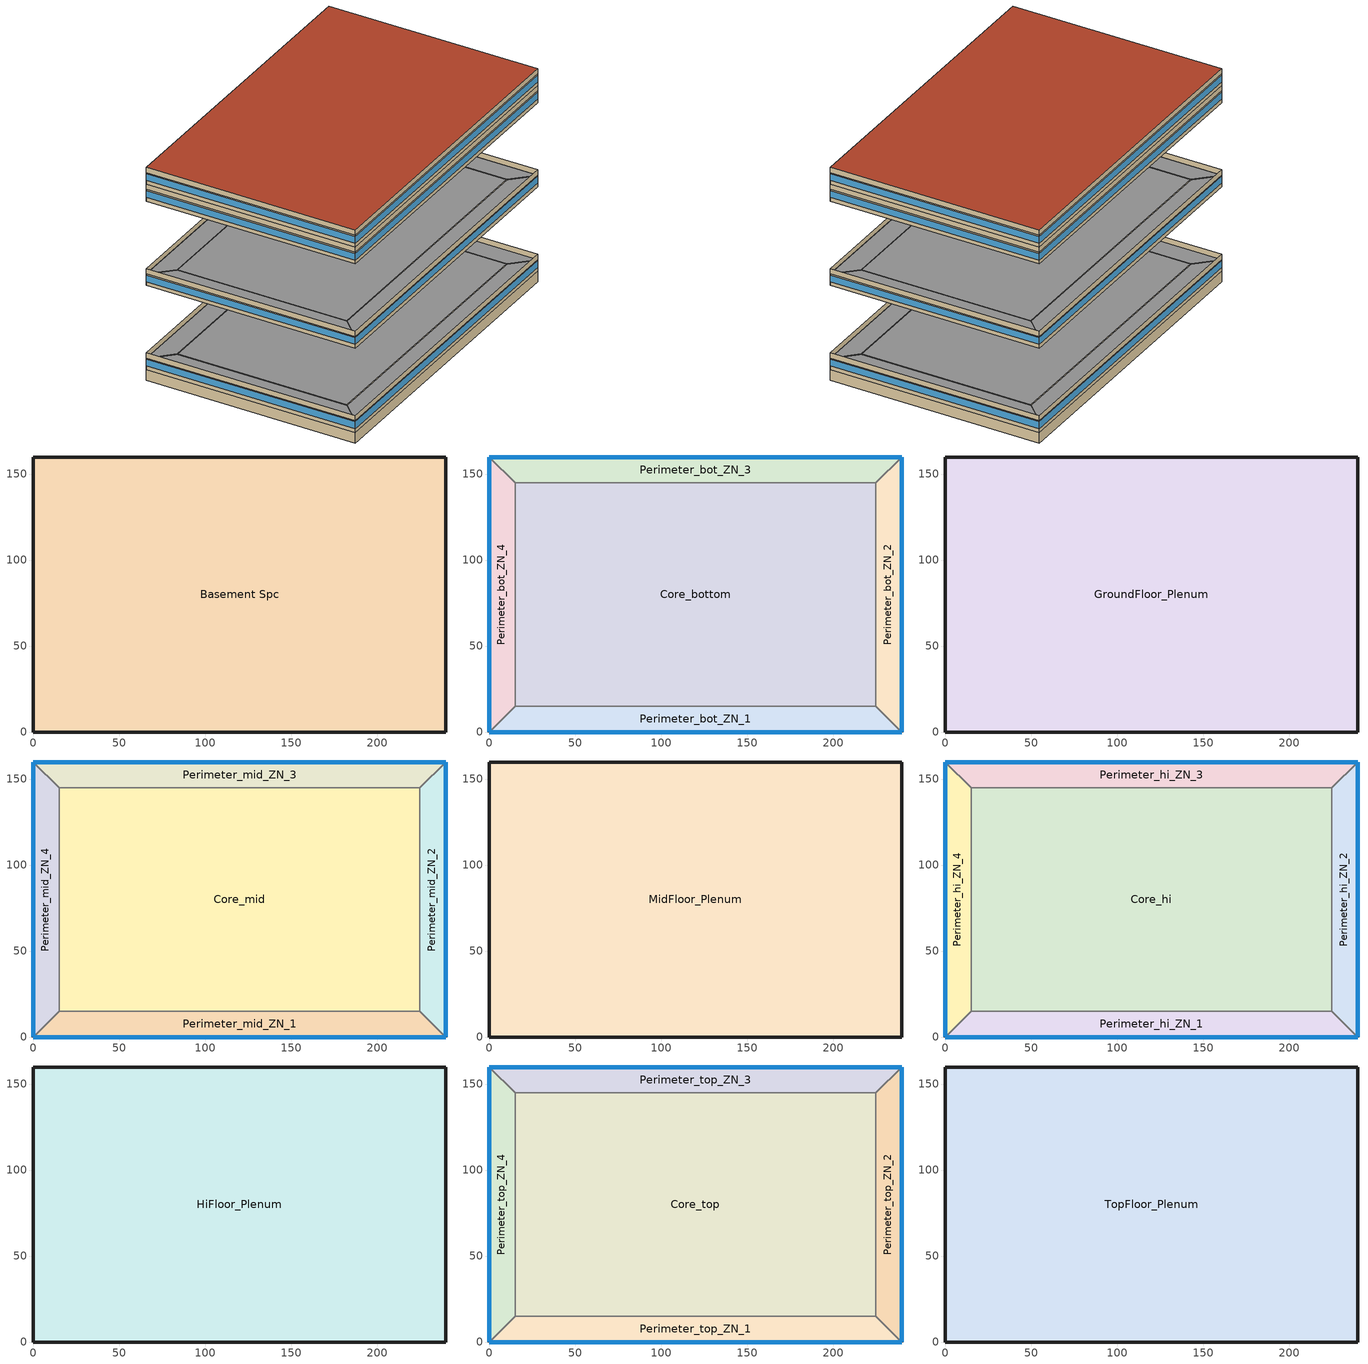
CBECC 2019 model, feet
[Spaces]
Basement Spc
 floor ground (Base_CZ12-SlabOnOrBelowGradeF073): 239.85,159.9 239.85,0 0,0 0,159.9 z-8
 wall ground (Base_CZ12-BelowGradeWallC114): 239.85,0 239.85,159.9 0,159.9 0,0 239.85,0 z-8:0
Core_bottom
 floor to Basement Spc (NACM_Interior Floor): 224.85,144.9 224.85,15 15,15 15,144.9 z0
 wall to Perimeter_bot_ZN_2 (NACM_Interior Wall): 224.85,15 224.85,144.9 z0:9
 wall to Perimeter_bot_ZN_3 (NACM_Interior Wall): 224.85,144.9 15,144.9 z0:9
 wall to Perimeter_bot_ZN_1 (NACM_Interior Wall): 15,15 224.85,15 z0:9
 wall to Perimeter_bot_ZN_4 (NACM_Interior Wall): 15,144.9 15,15 z0:9
Perimeter_bot_ZN_2
 floor to Basement Spc (NACM_Interior Floor): 239.85,159.9 239.85,0 224.85,15 224.85,144.9 z0
 wall outside (Base_CZ12-NonresMetalFrameWallU062): 239.85,0 239.85,159.9 z0:9
 wall to Perimeter_bot_ZN_1 (NACM_Interior Wall): 224.85,15 239.85,0 z0:9
 wall to Perimeter_bot_ZN_3 (NACM_Interior Wall): 239.85,159.9 224.85,144.9 z0:9
 window (Base_AllCZ_FixedWindowU36): 239.85,0.01 239.85,159.89 z3:8.2
Perimeter_bot_ZN_3
 floor to Basement Spc (NACM_Interior Floor): 239.85,159.9 224.85,144.9 15,144.9 0,159.9 z0
 wall outside (Base_CZ12-NonresMetalFrameWallU062): 239.85,159.9 0,159.9 z0:9
 wall to Perimeter_bot_ZN_4 (NACM_Interior Wall): 0,159.9 15,144.9 z0:9
 window (Base_AllCZ_FixedWindowU36): 239.85,159.9 0,159.9 z3:8.2
Perimeter_bot_ZN_1
 floor to Basement Spc (NACM_Interior Floor): 224.85,15 239.85,0 0,0 15,15 z0
 wall outside (Base_CZ12-NonresMetalFrameWallU062): 0,0 239.85,0 z0:9
 wall to Perimeter_bot_ZN_4 (NACM_Interior Wall): 15,15 0,0 z0:9
 window (Base_AllCZ_FixedWindowU36): 0,0 239.85,0 z3:8.2
Perimeter_bot_ZN_4
 floor to Basement Spc (NACM_Interior Floor): 0,159.9 15,144.9 15,15 0,0 z0
 wall outside (Base_CZ12-NonresMetalFrameWallU062): 0,159.9 0,0 z0:9
 window (Base_AllCZ_FixedWindowU36): 0,159.89 0,0.01 z3:8.2
GroundFloor_Plenum
 floor to Core_bottom (NACM_Drop Ceiling): 224.85,144.9 224.85,15 15,15 15,144.9 z9
 floor to Perimeter_bot_ZN_1 (NACM_Drop Ceiling): 224.85,15 239.85,0 0,0 15,15 z9
 floor to Perimeter_bot_ZN_2 (NACM_Drop Ceiling): 239.85,159.9 239.85,0 224.85,15 224.85,144.9 z9
 floor to Perimeter_bot_ZN_3 (NACM_Drop Ceiling): 239.85,159.9 224.85,144.9 15,144.9 0,159.9 z9
 floor to Perimeter_bot_ZN_4 (NACM_Drop Ceiling): 0,159.9 15,144.9 15,15 0,0 z9
 wall outside (Base_CZ12-NonresMetalFrameWallU062): 239.85,0 239.85,159.9 0,159.9 0,0 239.85,0 z9:13
Core_mid
 floor inside (NACM_Interior Floor): 224.85,144.9 224.85,15 15,15 15,144.9 z65
 wall to Perimeter_mid_ZN_2 (NACM_Interior Wall): 224.85,15 224.85,144.9 z65:74
 wall to Perimeter_mid_ZN_3 (NACM_Interior Wall): 224.85,144.9 15,144.9 z65:74
 wall to Perimeter_mid_ZN_1 (NACM_Interior Wall): 15,15 224.85,15 z65:74
 wall to Perimeter_mid_ZN_4 (NACM_Interior Wall): 15,144.9 15,15 z65:74
Perimeter_mid_ZN_2
 floor inside (NACM_Interior Floor): 239.85,159.9 239.85,0 224.85,15 224.85,144.9 z65
 wall outside (Base_CZ12-NonresMetalFrameWallU062): 239.85,0 239.85,159.9 z65:74
 wall to Perimeter_mid_ZN_1 (NACM_Interior Wall): 224.85,15 239.85,0 z65:74
 wall to Perimeter_mid_ZN_3 (NACM_Interior Wall): 239.85,159.9 224.85,144.9 z65:74
 window (Base_AllCZ_FixedWindowU36): 239.85,0.01 239.85,159.89 z68:73
Perimeter_mid_ZN_3
 floor inside (NACM_Interior Floor): 239.85,159.9 224.85,144.9 15,144.9 0,159.9 z65
 wall outside (Base_CZ12-NonresMetalFrameWallU062): 239.85,159.9 0,159.9 z65:74
 wall to Perimeter_mid_ZN_4 (NACM_Interior Wall): 0,159.9 15,144.9 z65:74
 window (Base_AllCZ_FixedWindowU36): 239.85,159.9 0,159.9 z68:73
Perimeter_mid_ZN_1
 floor inside (NACM_Interior Floor): 224.85,15 239.85,0 0,0 15,15 z65
 wall outside (Base_CZ12-NonresMetalFrameWallU062): 0,0 239.85,0 z65:74
 wall to Perimeter_mid_ZN_4 (NACM_Interior Wall): 15,15 0,0 z65:74
 window (Base_AllCZ_FixedWindowU36): 0,0 239.85,0 z68:73
Perimeter_mid_ZN_4
 floor inside (NACM_Interior Floor): 0,159.9 15,144.9 15,15 0,0 z65
 wall outside (Base_CZ12-NonresMetalFrameWallU062): 0,159.9 0,0 z65:74
 window (Base_AllCZ_FixedWindowU36): 0,159.89 0,0.01 z68:73
MidFloor_Plenum
 floor to Core_mid (NACM_Drop Ceiling): 224.85,144.9 224.85,15 15,15 15,144.9 z74
 floor to Perimeter_mid_ZN_1 (NACM_Drop Ceiling): 224.85,15 239.85,0 0,0 15,15 z74
 floor to Perimeter_mid_ZN_2 (NACM_Drop Ceiling): 239.85,159.9 239.85,0 224.85,15 224.85,144.9 z74
 floor to Perimeter_mid_ZN_3 (NACM_Drop Ceiling): 239.85,159.9 224.85,144.9 15,144.9 0,159.9 z74
 floor to Perimeter_mid_ZN_4 (NACM_Drop Ceiling): 0,159.9 15,144.9 15,15 0,0 z74
 wall outside (Base_CZ12-NonresMetalFrameWallU062): 239.85,0 239.85,159.9 0,159.9 0,0 239.85,0 z74:78
Core_hi
 floor inside (NACM_Interior Floor): 224.85,144.9 224.85,15 15,15 15,144.9 z130
 wall to Perimeter_hi_ZN_2 (NACM_Interior Wall): 224.85,15 224.85,144.9 z130:139
 wall to Perimeter_hi_ZN_3 (NACM_Interior Wall): 224.85,144.9 15,144.9 z130:139
 wall to Perimeter_hi_ZN_1 (NACM_Interior Wall): 15,15 224.85,15 z130:139
 wall to Perimeter_hi_ZN_4 (NACM_Interior Wall): 15,144.9 15,15 z130:139
Perimeter_hi_ZN_2
 floor inside (NACM_Interior Floor): 239.85,159.9 239.85,0 224.85,15 224.85,144.9 z130
 wall outside (Base_CZ12-NonresMetalFrameWallU062): 239.85,0 239.85,159.9 z130:139
 wall to Perimeter_hi_ZN_1 (NACM_Interior Wall): 224.85,15 239.85,0 z130:139
 wall to Perimeter_hi_ZN_3 (NACM_Interior Wall): 239.85,159.9 224.85,144.9 z130:139
 window (Base_AllCZ_FixedWindowU36): 239.85,0.01 239.85,159.89 z133:138
Perimeter_hi_ZN_3
 floor inside (NACM_Interior Floor): 239.85,159.9 224.85,144.9 15,144.9 0,159.9 z130
 wall outside (Base_CZ12-NonresMetalFrameWallU062): 239.85,159.9 0,159.9 z130:139
 wall to Perimeter_hi_ZN_4 (NACM_Interior Wall): 0,159.9 15,144.9 z130:139
 window (Base_AllCZ_FixedWindowU36): 239.85,159.9 0,159.9 z133:138
Perimeter_hi_ZN_1
 floor inside (NACM_Interior Floor): 224.85,15 239.85,0 0,0 15,15 z130
 wall outside (Base_CZ12-NonresMetalFrameWallU062): 0,0 239.85,0 z130:139
 wall to Perimeter_hi_ZN_4 (NACM_Interior Wall): 15,15 0,0 z130:139
 window (Base_AllCZ_FixedWindowU36): 0,0 239.85,0 z133:138
Perimeter_hi_ZN_4
 floor inside (NACM_Interior Floor): 0,159.9 15,144.9 15,15 0,0 z130
 wall outside (Base_CZ12-NonresMetalFrameWallU062): 0,159.9 0,0 z130:139
 window (Base_AllCZ_FixedWindowU36): 0,159.89 0,0.01 z133:138
HiFloor_Plenum
 floor to Core_hi (NACM_Drop Ceiling): 224.85,144.9 224.85,15 15,15 15,144.9 z139
 floor to Perimeter_hi_ZN_1 (NACM_Drop Ceiling): 224.85,15 239.85,0 0,0 15,15 z139
 floor to Perimeter_hi_ZN_2 (NACM_Drop Ceiling): 239.85,159.9 239.85,0 224.85,15 224.85,144.9 z139
 floor to Perimeter_hi_ZN_3 (NACM_Drop Ceiling): 239.85,159.9 224.85,144.9 15,144.9 0,159.9 z139
 floor to Perimeter_hi_ZN_4 (NACM_Drop Ceiling): 0,159.9 15,144.9 15,15 0,0 z139
 wall outside (Base_CZ12-NonresMetalFrameWallU062): 239.85,0 239.85,159.9 0,159.9 0,0 239.85,0 z139:143
Core_top
 floor inside (NACM_Interior Floor): 224.85,144.9 224.85,15 15,15 15,144.9 z143
 wall to Perimeter_top_ZN_2 (NACM_Interior Wall): 224.85,15 224.85,144.9 z143:152
 wall to Perimeter_top_ZN_3 (NACM_Interior Wall): 224.85,144.9 15,144.9 z143:152
 wall to Perimeter_top_ZN_1 (NACM_Interior Wall): 15,15 224.85,15 z143:152
 wall to Perimeter_top_ZN_4 (NACM_Interior Wall): 15,144.9 15,15 z143:152
Perimeter_top_ZN_2
 floor inside (NACM_Interior Floor): 239.85,159.9 239.85,0 224.85,15 224.85,144.9 z143
 wall outside (Base_CZ12-NonresMetalFrameWallU062): 239.85,0 239.85,159.9 z143:152
 wall to Perimeter_top_ZN_1 (NACM_Interior Wall): 224.85,15 239.85,0 z143:152
 wall to Perimeter_top_ZN_3 (NACM_Interior Wall): 239.85,159.9 224.85,144.9 z143:152
 window (Base_AllCZ_FixedWindowU36): 239.85,0.01 239.85,159.89 z146:151
Perimeter_top_ZN_3
 floor inside (NACM_Interior Floor): 239.85,159.9 224.85,144.9 15,144.9 0,159.9 z143
 wall outside (Base_CZ12-NonresMetalFrameWallU062): 239.85,159.9 0,159.9 z143:152
 wall to Perimeter_top_ZN_4 (NACM_Interior Wall): 0,159.9 15,144.9 z143:152
 window (Base_AllCZ_FixedWindowU36): 239.85,159.9 0,159.9 z146:151
Perimeter_top_ZN_1
 floor inside (NACM_Interior Floor): 224.85,15 239.85,0 0,0 15,15 z143
 wall outside (Base_CZ12-NonresMetalFrameWallU062): 0,0 239.85,0 z143:152
 wall to Perimeter_top_ZN_4 (NACM_Interior Wall): 15,15 0,0 z143:152
 window (Base_AllCZ_FixedWindowU36): 0,0 239.85,0 z146:151
Perimeter_top_ZN_4
 floor inside (NACM_Interior Floor): 0,159.9 15,144.9 15,15 0,0 z143
 wall outside (Base_CZ12-NonresMetalFrameWallU062): 0,159.9 0,0 z143:152
 window (Base_AllCZ_FixedWindowU36): 0,159.89 0,0.01 z146:151
TopFloor_Plenum
 floor to Core_top (NACM_Drop Ceiling): 224.85,144.9 224.85,15 15,15 15,144.9 z152
 floor to Perimeter_top_ZN_1 (NACM_Drop Ceiling): 224.85,15 239.85,0 0,0 15,15 z152
 floor to Perimeter_top_ZN_2 (NACM_Drop Ceiling): 239.85,159.9 239.85,0 224.85,15 224.85,144.9 z152
 floor to Perimeter_top_ZN_3 (NACM_Drop Ceiling): 239.85,159.9 224.85,144.9 15,144.9 0,159.9 z152
 floor to Perimeter_top_ZN_4 (NACM_Drop Ceiling): 0,159.9 15,144.9 15,15 0,0 z152
 wall outside (Base_CZ12-NonresMetalFrameWallU062): 239.85,0 239.85,159.9 0,159.9 0,0 239.85,0 z152:156
 roof outside (Base_CZ12-FlatNonresWoodFramingAndOtherRoofU034): 239.85,0 239.85,159.9 0,159.9 0,0 z156
[Proj]
040012-OffLrg-CECStd19: ZipCode=95814; AnalysisType=Title24Compliance
[Bldg]
Large Office: TotStoryCnt=13; AboveGrdStoryCnt=12
[ConsAssm]
Base_CZ12-SlabOnOrBelowGradeF073: CompatibleSurfType=UndergroundFloor; SlabType=UnheatedSlabOnGrade; MatRef[1]=Concrete - 140 lb/ft3 - 6 in.
Base_CZ12-BelowGradeWallC114: CompatibleSurfType=UndergroundWall; MatRef[1]=Concrete - Solid Grout - 115 lb/ft3 - 8 in.
Base_CZ12-NonresMetalFrameWallU062: CompatibleSurfType=ExteriorWall; MatRef[1]=Stucco - 7/8 in.; MatRef[2]=Compliance Insulation R13.99; MatRef[3]=Air - Metal Wall Framing - 16 or 24 in. OC; MatRef[4]=Gypsum Board - 1/2 in.
NACM_Interior Wall: CompatibleSurfType=InteriorWall; MatRef[1]=Gypsum Board - 5/8 in.; MatRef[2]=Air - Metal Wall Framing - 16 or 24 in. OC; MatRef[3]=Gypsum Board - 5/8 in.
Base_CZ12-FlatNonresWoodFramingAndOtherRoofU034: CompatibleSurfType=Roof; MatRef[1]=Metal Standing Seam - 1/16 in.; MatRef[2]=Compliance Insulation R28.63; CRRCInitialRefl=0.63; CRRCAgedRefl=0.63; CRRCInitialEmit=0.85; CRRCAgedEmit=0.85; CRRCProdID=XXXX-XXXX
NACM_Interior Floor: CompatibleSurfType=InteriorFloor; MatRef[1]=Metal Deck - 1/16 in.; MatRef[2]=Concrete - 140 lb/ft3 - 4 in.; MatRef[3]=Carpet - 3/4 in.
NACM_Drop Ceiling: CompatibleSurfType=InteriorFloor; MatRef[1]=Acoustic Tile - 3/4 in.
[Mat]
Name | CodeCat | CodeItem
Concrete - 140 lb/ft3 - 6 in. | Concrete | Concrete - 140 lb/ft3 - 6 in.
Concrete - Solid Grout - 115 lb/ft3 - 8 in. | Masonry Units Solid | Concrete - Solid Grout - 115 lb/ft3 - 8 in.
Stucco - 7/8 in. | Plastering Materials | Stucco - 7/8 in.
Compliance Insulation R13.99 | Insulation Board | Compliance Insulation R13.99
Air - Metal Wall Framing - 16 or 24 in. OC | Air | Air - Metal Wall Framing - 16 or 24 in. OC
Gypsum Board - 1/2 in. | Bldg Board and Siding | Gypsum Board - 1/2 in.
Gypsum Board - 5/8 in. | Bldg Board and Siding | Gypsum Board - 5/8 in.
Metal Standing Seam - 1/16 in. | Roofing | Metal Standing Seam - 1/16 in.
Compliance Insulation R28.63 | Insulation Board | Compliance Insulation R28.63
Metal Deck - 1/16 in. | Bldg Board and Siding | Metal Deck - 1/16 in.
Concrete - 140 lb/ft3 - 4 in. | Concrete | Concrete - 140 lb/ft3 - 4 in.
Carpet - 3/4 in. | Finish Materials | Carpet - 3/4 in.
Acoustic Tile - 3/4 in. | Finish Materials | Acoustic Tile - 3/4 in.
[FenCons]
Base_AllCZ_FixedWindowU36: FenType=VerticalFenestration; FenProdType=FixedWindow; AssmContext=Manufactured; CertificationMthd=NFRCRated; SHGC=0.25; UFactor=0.36; VT=0.42
[Story]
Name | Mult
Basement; GroundFloor; TopFloor
MidFloor; HiFloor | 5
[Spc]
Name | Story | ThrmlZnRef | Vol | SpcFuncDefaultsRef | CondgType | SecSide100PctControlled
Basement Spc | Basement | Basement Thermal Zone | 306899 | Office Mod Defaults
Core_bottom | GroundFloor | Core_bottom Thermal Zone | 245391 | Office Mod Defaults
GroundFloor_Plenum | GroundFloor | GroundFloor_Plenum Thermal Zone | 153412 |  | Plenum
Perimeter_bot_ZN_1 | GroundFloor | Perimeter_bot_ZN_1 Thermal Zone | 30371.4 | Office Mod Defaults |  | 1
Perimeter_bot_ZN_2 | GroundFloor | Perimeter_bot_ZN_2 Thermal Zone | 19572.1 | Office Mod Defaults |  | 1
Perimeter_bot_ZN_3 | GroundFloor | Perimeter_bot_ZN_3 Thermal Zone | 30370.8 | Office Mod Defaults |  | 1
Perimeter_bot_ZN_4 | GroundFloor | Perimeter_bot_ZN_4 Thermal Zone | 19572.1 | Office Mod Defaults |  | 1
Core_mid | MidFloor | Core_mid Thermal Zone | 245391 | Office Mod Defaults
MidFloor_Plenum | MidFloor | MidFloor_Plenum Thermal Zone | 153412 |  | Plenum
Perimeter_mid_ZN_1 | MidFloor | Perimeter_mid_ZN_1 Thermal Zone | 30371.4 | Office Mod Defaults |  | 1
Perimeter_mid_ZN_2 | MidFloor | Perimeter_mid_ZN_2 Thermal Zone | 19572.1 | Office Mod Defaults |  | 1
Perimeter_mid_ZN_3 | MidFloor | Perimeter_mid_ZN_3 Thermal Zone | 30370.8 | Office Mod Defaults |  | 1
Perimeter_mid_ZN_4 | MidFloor | Perimeter_mid_ZN_4 Thermal Zone | 19572.1 | Office Mod Defaults |  | 1
Core_hi | HiFloor | Core_hi Thermal Zone | 245391 | Office Mod Defaults
HiFloor_Plenum | HiFloor | HiFloor_Plenum Thermal Zone | 153412 |  | Plenum
Perimeter_hi_ZN_1 | HiFloor | Perimeter_hi_ZN_1 Thermal Zone | 30371.4 | Office Mod Defaults |  | 1
Perimeter_hi_ZN_2 | HiFloor | Perimeter_hi_ZN_2 Thermal Zone | 19572.1 | Office Mod Defaults |  | 1
Perimeter_hi_ZN_3 | HiFloor | Perimeter_hi_ZN_3 Thermal Zone | 30370.8 | Office Mod Defaults |  | 1
Perimeter_hi_ZN_4 | HiFloor | Perimeter_hi_ZN_4 Thermal Zone | 19572.1 | Office Mod Defaults |  | 1
Core_top | TopFloor | Core_top Thermal Zone | 245391 | Office Mod Defaults
Perimeter_top_ZN_1 | TopFloor | Perimeter_top_ZN_1 Thermal Zone | 30371.4 | Office Mod Defaults |  | 1
Perimeter_top_ZN_2 | TopFloor | Perimeter_top_ZN_2 Thermal Zone | 19572.1 | Office Mod Defaults |  | 1
Perimeter_top_ZN_3 | TopFloor | Perimeter_top_ZN_3 Thermal Zone | 30370.8 | Office Mod Defaults |  | 1
Perimeter_top_ZN_4 | TopFloor | Perimeter_top_ZN_4 Thermal Zone | 19572.1 | Office Mod Defaults |  | 1
TopFloor_Plenum | TopFloor | TopFloor_Plenum Thermal Zone | 153412 |  | Plenum
[ThrmlZn]
Name | Type
Basement Thermal Zone; Core_bottom Thermal Zone; Perimeter_bot_ZN_1 Thermal Zone; Perimeter_bot_ZN_2 Thermal Zone; Perimeter_bot_ZN_3 Thermal Zone; Perimeter_bot_ZN_4 Thermal Zone; Core_mid Thermal Zone; Perimeter_mid_ZN_1 Thermal Zone; Perimeter_mid_ZN_2 Thermal Zone; Perimeter_mid_ZN_3 Thermal Zone; Perimeter_mid_ZN_4 Thermal Zone; Core_hi Thermal Zone; Perimeter_hi_ZN_1 Thermal Zone; Perimeter_hi_ZN_2 Thermal Zone; Perimeter_hi_ZN_3 Thermal Zone; Perimeter_hi_ZN_4 Thermal Zone; Core_top Thermal Zone; Perimeter_top_ZN_1 Thermal Zone; Perimeter_top_ZN_2 Thermal Zone; Perimeter_top_ZN_3 Thermal Zone; Perimeter_top_ZN_4 Thermal Zone | Conditioned
GroundFloor_Plenum Thermal Zone; MidFloor_Plenum Thermal Zone; HiFloor_Plenum Thermal Zone; TopFloor_Plenum Thermal Zone | Plenum
[SpcFuncDefaults]
Office Mod Defaults: SpcFunc=Office Area (Open plan office)
